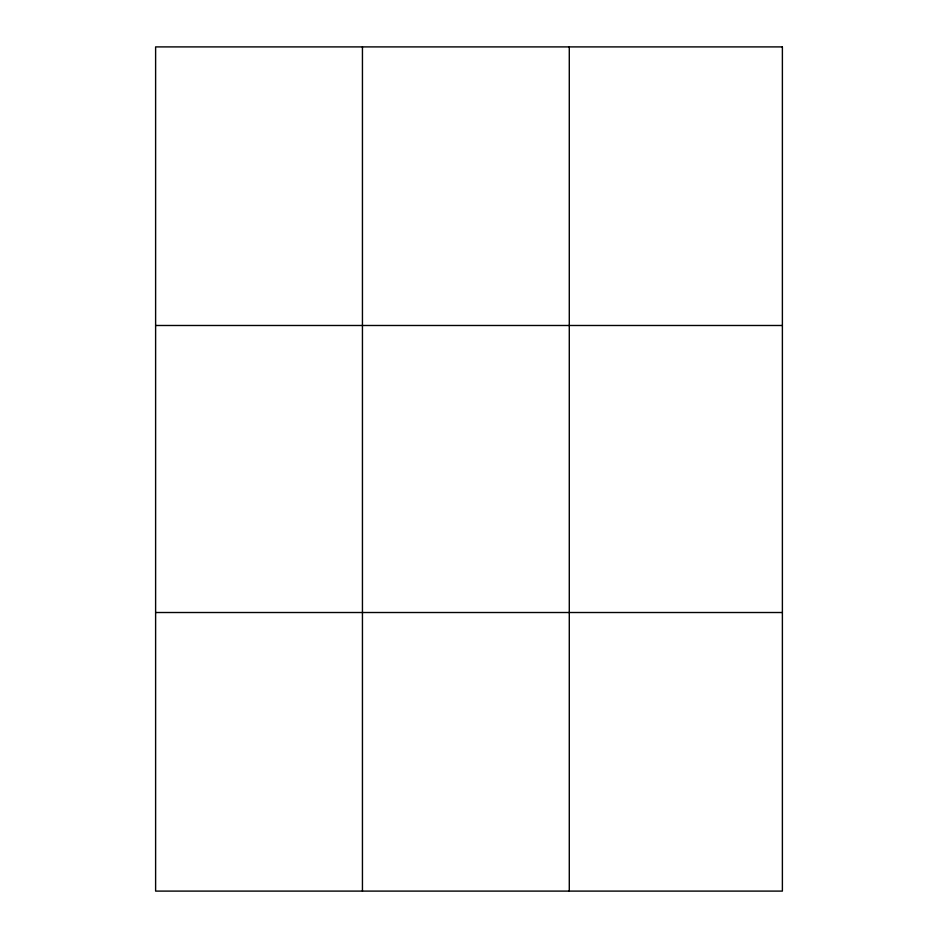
<?xml version="1.0" encoding="UTF-8"?>
<svg xmlns="http://www.w3.org/2000/svg" width="938" height="938" viewBox="0 0 938 938"><rect width="100%" height="100%" fill="white"/><g stroke="black" fill="none" stroke-linecap="round" stroke-linejoin="round"><path stroke-width="1.41" d="M362.443 46.9L362.443 891.1M569.284 46.9L569.284 891.1M155.614 325.486L782.386 325.486M155.614 612.514L782.386 612.514M782.386 46.9L782.386 891.1L155.614 891.1L155.614 46.9L782.386 46.9"/></g></svg>
